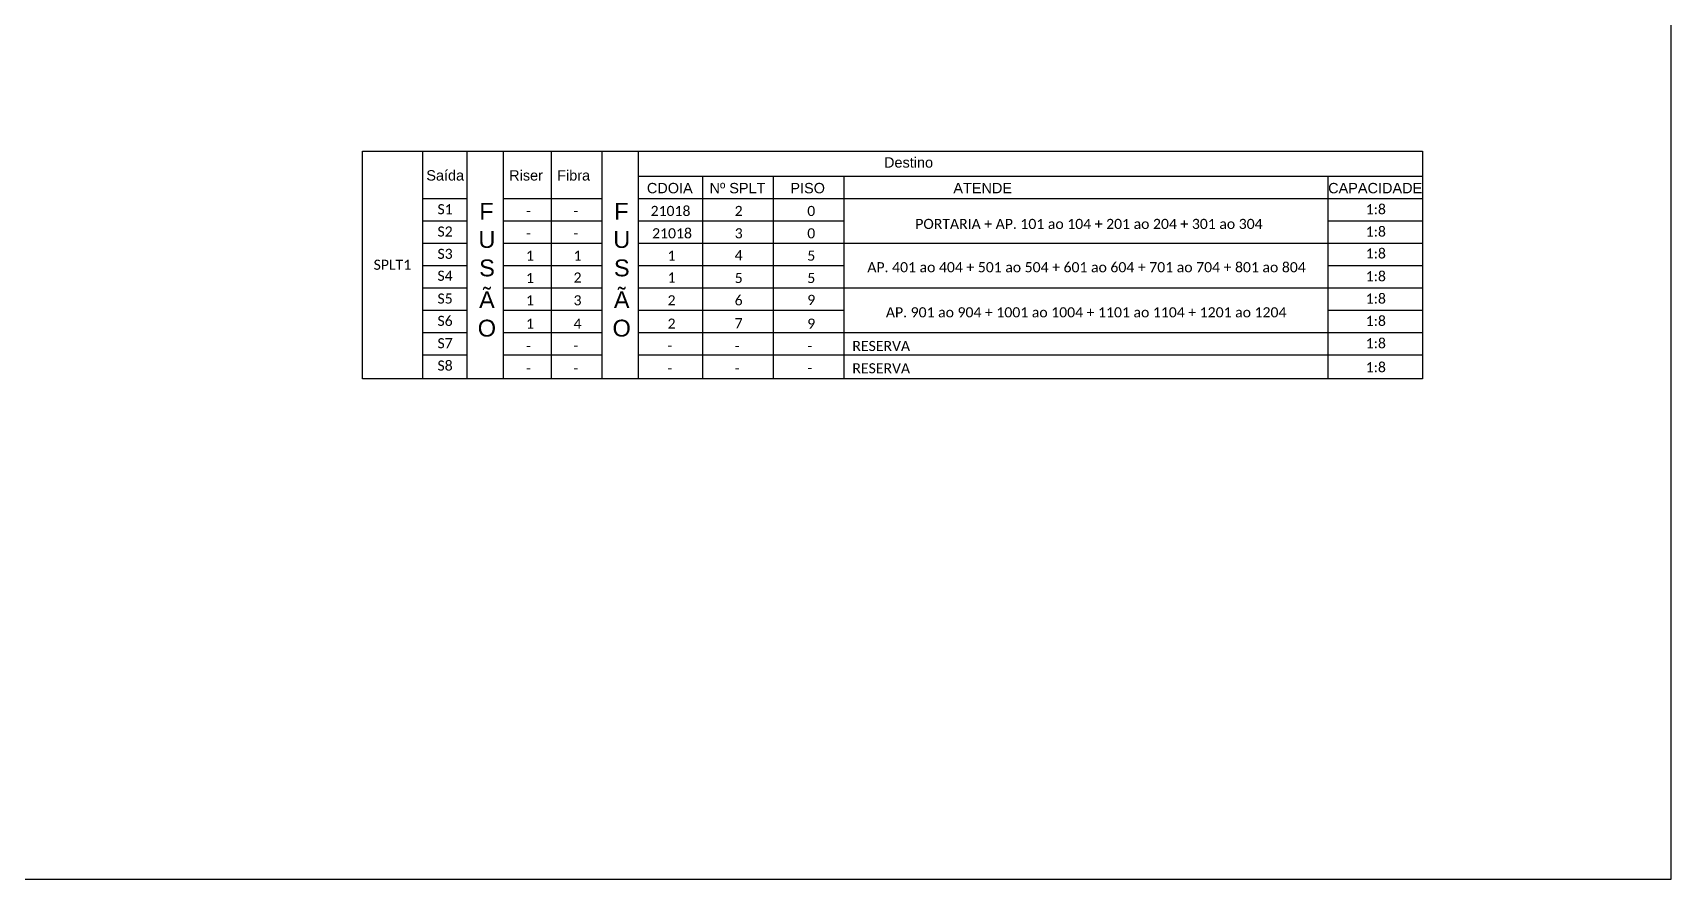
# Model space of a CAD drawing. Extents: x -89 to 749, y 705 to 1299.
# Drawn here: x 330 to 749.2, y 705 to 921.7 of the extents above; entities that cross this region are included whole.
import ezdxf
from ezdxf.enums import TextEntityAlignment as Align

# ---------------------------------------------------------------- set-up
doc = ezdxf.new("R2010")
doc.units = 0
doc.styles.add('ARIAL', font='arial.ttf')
doc.styles.add('WMF-Calibri0', font='calibri.ttf')

msp = doc.modelspace()

# ---------------------------------------------------------------- linework, layer by layer
for p, q in [((414.37, 891.35), (685.58, 891.35)), ((414.37, 833.13), (414.37, 891.35)), ((429.73, 891.35), (429.73, 833.13)), ((441.08, 891.35), (441.08, 833.13)), ((450.41, 833.13), (450.41, 891.35)), ((462.59, 891.35), (462.59, 833.13)), ((475.57, 891.35), (475.57, 833.13)), ((484.91, 891.35), (484.91, 833.13)), ((685.58, 891.35), (685.58, 833.13)), ((484.91, 885), (685.58, 885)), ((501.33, 885), (501.33, 833.13)), ((519.45, 885), (519.45, 833.13)), ((537.52, 885), (537.52, 833.13)), ((661.39, 885), (661.39, 833.13)), ((429.73, 879.28), (441.08, 879.28)), ((450.41, 879.28), (475.57, 879.28)), ((484.91, 879.28), (685.58, 879.28)), ((429.73, 873.56), (441.08, 873.56)), ((450.41, 873.56), (475.57, 873.56)), ((484.91, 873.56), (537.52, 873.56)), ((661.39, 873.56), (685.58, 873.56)), ((429.73, 867.85), (441.08, 867.85)), ((450.41, 867.85), (475.57, 867.85)), ((484.91, 867.85), (685.58, 867.85)), ((429.73, 862.13), (441.08, 862.13)), ((450.41, 862.13), (475.57, 862.13)), ((484.91, 862.13), (537.52, 862.13)), ((661.39, 862.13), (685.58, 862.13)), ((429.73, 856.41), (441.08, 856.41)), ((450.41, 856.41), (475.57, 856.41)), ((484.91, 856.41), (685.58, 856.41)), ((429.73, 850.69), (441.08, 850.69)), ((450.41, 850.69), (475.57, 850.69)), ((484.91, 850.69), (537.52, 850.69)), ((661.39, 850.69), (685.58, 850.69)), ((429.73, 844.98), (441.08, 844.98)), ((450.41, 844.98), (475.57, 844.98)), ((484.91, 844.98), (685.58, 844.98)), ((429.73, 839.26), (441.08, 839.26)), ((450.41, 839.26), (475.57, 839.26)), ((484.91, 839.26), (685.58, 839.26)), ((685.58, 833.13), (414.37, 833.13))]:
    msp.add_line(p, q)
msp.add_lwpolyline([(-89.32, 705.02), (749.25, 705.02), (749.25, 1299.02), (-89.32, 1299.02), (-89.32, 705.02)])

# ---------------------------------------------------------------- texts
at = {"style": 'ARIAL'}
for s, p in [('Destino', (554.08, 888.47)), ('Saída', (435.51, 885.17)), ('Riser', (456.19, 885.17)), ('Fibra', (468.37, 885.17)), ('CDOIA', (492.98, 881.91)), ('Nº SPLT', (510.31, 881.91)), ('PISO', (528.26, 881.91)), ('ATENDE', (573.05, 881.91)), ('CAPACIDADE', (673.49, 881.91))]:
    msp.add_text(s, height=2.651, dxfattribs=at).set_placement(p, align=Align.MIDDLE_CENTER)
at = {"linetype": 'Continuous', "style": 'ARIAL'}
for s, p in [('F', (444.23, 873.8)), ('F', (478.72, 873.8)), ('U', (444.01, 866.6)), ('U', (478.5, 866.6)), ('S', (444.19, 859.32)), ('S', (478.68, 859.32)), ('Ã', (444.17, 851.18)), ('Ã', (478.66, 851.18)), ('O', (443.83, 843.91)), ('O', (478.32, 843.91))]:
    msp.add_text(s, height=4.32, dxfattribs=at).set_placement(p)
at = {"style": 'WMF-Calibri0'}
for s, height, p in [('21018', 2.583, (488.07, 874.77)), ('2', 2.58, (509.59, 874.77)), ('0', 2.58, (528.16, 874.77)), ('-', 2.58, (456.17, 874.77)), ('-', 2.58, (468.35, 874.77)), ('PORTARIA + AP. 101 ao 104 + 201 ao 204 + 301 ao 304', 2.5827, (555.79, 871.45)), ('-', 2.58, (456.17, 869.05)), ('-', 2.58, (468.35, 869.05)), ('21018', 2.583, (488.45, 869.05)), ('3', 2.58, (509.59, 869.05)), ('0', 2.58, (528.16, 869.05)), ('1', 2.58, (456.17, 863.33)), ('1', 2.58, (468.35, 863.33)), ('1', 2.58, (492.41, 863.33)), ('4', 2.58, (509.59, 863.45)), ('5', 2.58, (528.16, 863.33)), ('1', 2.58, (456.17, 857.62)), ('2', 2.58, (468.35, 857.73)), ('1', 2.58, (492.41, 857.73)), ('5', 2.58, (509.59, 857.62)), ('5', 2.58, (528.16, 857.62)), ('AP. 401 ao 404 + 501 ao 504 + 601 ao 604 + 701 ao 704 + 801 ao 804', 2.5827, (543.53, 860.37)), ('1', 2.58, (456.17, 851.9)), ('3', 2.58, (468.35, 851.9)), ('2', 2.58, (492.41, 851.9)), ('6', 2.58, (509.59, 851.9)), ('9', 2.58, (528.16, 852.01)), ('AP. 901 ao 904 + 1001 ao 1004 + 1101 ao 1104 + 1201 ao 1204', 2.5827, (548.28, 848.83)), ('1', 2.58, (456.17, 845.93)), ('4', 2.58, (468.35, 845.93)), ('2', 2.58, (492.41, 845.93)), ('7', 2.58, (509.59, 846.04)), ('9', 2.58, (528.16, 845.93)), ('RESERVA', 2.583, (539.7, 840.21)), ('-', 2.58, (456.17, 840.21)), ('-', 2.58, (468.35, 840.33)), ('-', 2.58, (492.41, 840.33)), ('-', 2.58, (509.59, 840.21)), ('-', 2.58, (528.16, 840.21)), ('-', 2.58, (456.17, 834.5)), ('-', 2.58, (468.35, 834.5)), ('-', 2.58, (492.41, 834.5)), ('-', 2.58, (509.59, 834.5)), ('-', 2.58, (528.16, 834.61)), ('RESERVA', 2.583, (539.7, 834.5))]:
    msp.add_text(s, height=height, dxfattribs=at).set_placement(p)
at = {"lineweight": 0, "style": 'WMF-Calibri0', "flags": 8}
for tag, p, s in [('S1', (433.53, 875.22), 'S1'), ('1:8', (671.07, 875.22), '1:8'), ('S2', (433.53, 869.5), 'S2'), ('1:8', (671.07, 869.5), '1:8'), ('S3', (433.53, 863.79), 'S3'), ('1:8', (671.07, 863.9), '1:8'), ('SPLT1', (417.19, 861), 'XX'), ('S4', (433.53, 858.18), 'S4'), ('1:8', (671.07, 858.07), '1:8'), ('S5', (433.53, 852.35), 'S5'), ('1:8', (671.07, 852.35), '1:8'), ('S6', (433.53, 846.64), 'S6'), ('1:8', (671.07, 846.64), '1:8'), ('S7', (433.53, 840.92), 'S7'), ('1:8', (671.07, 840.92), '1:8'), ('S8', (433.53, 835.2), 'S8'), ('1:8', (671.07, 834.79), '1:8')]:
    msp.add_attdef(tag, p, s, height=2.583, dxfattribs=at)

doc.saveas('drawing.dxf')
